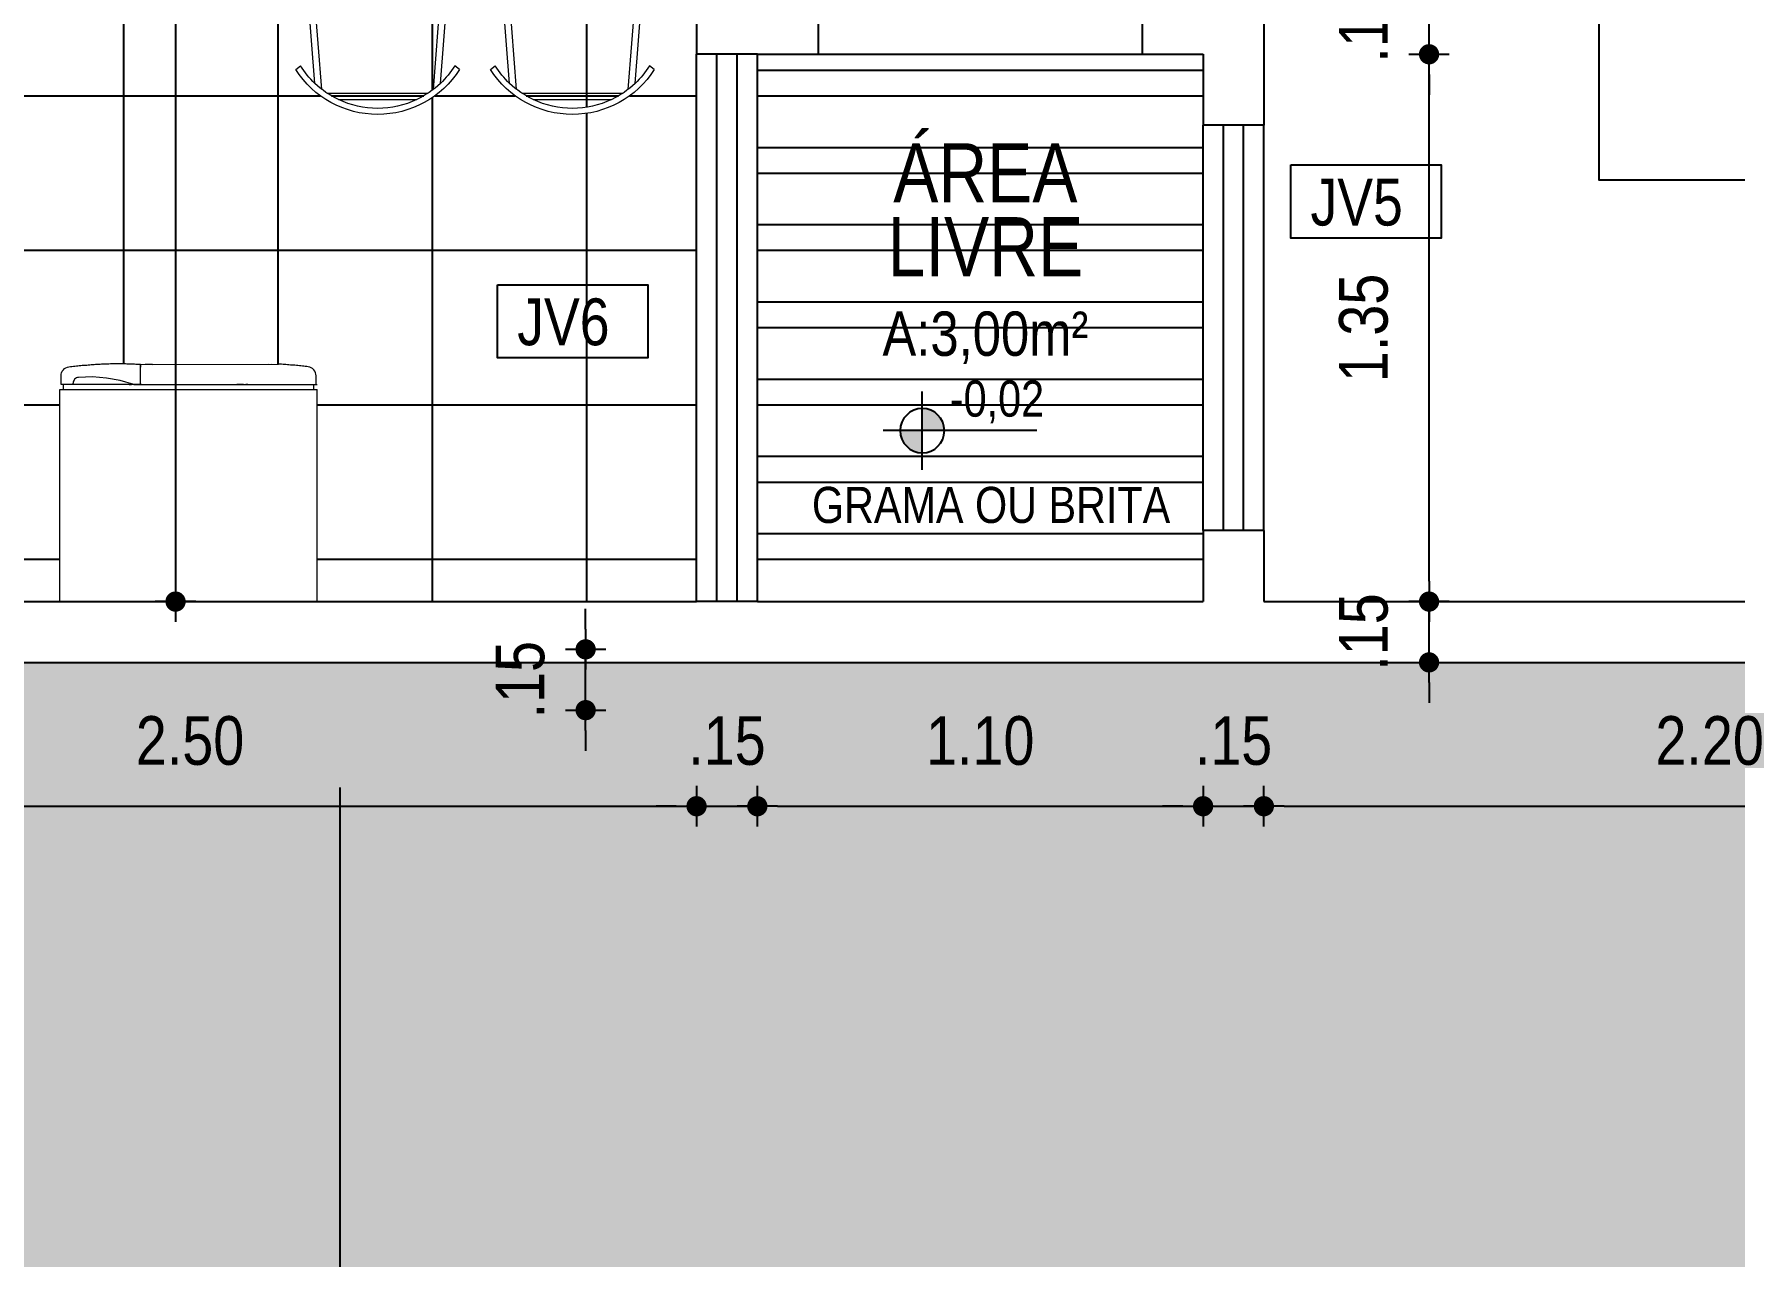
# Model space of a CAD drawing. Header units: millimetres. Extents: x 3955 to 10567, y -112 to 1797.
# Drawn here: x 5273.581 to 5277.778, y 1004.881 to 1007.898 of the extents above; entities that cross this region are included whole.
import ezdxf
from ezdxf.enums import TextEntityAlignment as Align

# ---------------------------------------------------------------- set-up
doc = ezdxf.new("R2010")
doc.units = ezdxf.units.MM
doc.header["$LTSCALE"] = 20
doc.linetypes.add('DIVIDE', pattern=[1.25, 0.5, -0.25, 0, -0.25, 0, -0.25])
doc.linetypes.add('HIDDEN2', pattern=[0.1875, 0.125, -0.0625])
for name, color, linetype in [('AME_FRZ', 7, 'Continuous'), ('COTA', 7, 'Continuous'), ('DIVERSOS', 1, 'Continuous'), ('E-hatch', 8, 'Continuous'), ('E-txt-g', 3, 'Continuous'), ('LAYER1', 2, 'Continuous'), ('LAYER7', 4, 'Continuous'), ('PAREDE', 5, 'Continuous')]:
    doc.layers.add(name, color=color, linetype=linetype)
doc.layers.add('E-Lay-9', color=9, linetype='Continuous', lineweight=9)
doc.layers.add('E-Txt-W', color=7, linetype='Continuous', lineweight=20)
doc.styles.add('F2', font='ARIALN.TTF')
doc.styles.add('REG60', font='romans.shx', dxfattribs={"width": 0.8, "height": 0.15})
doc.styles.add('REG80', font='romans.shx', dxfattribs={"width": 0.8, "height": 0.2})
doc.dimstyles.new('ARQUITETURA', dxfattribs={"dimtxt": 0.11, "dimasz": 0.05, "dimexe": 0.1, "dimexo": 0, "dimgap": 0.1, "dimtad": 1, "dimzin": 5, "dimdsep": 46, "dimtxsty": 'F2', "dimblk": 'COTA', "dimcen": 0, "dimse1": 1, "dimse2": 1, "dimadec": 0, "dimazin": 0, "dimtfac": 2, "dimtix": 1, "dimtmove": 2, "dimatfit": 3, "dimldrblk": 'COTA', "dimfxl": 1, "dimtolj": 1, "dimtzin": 5, "dimarcsym": 0})

# ---------------------------------------------------------------- blocks, each defined once
blk = doc.blocks.new('COTA')
at = {"layer": 'COTA'}
for p, q in [((0, 1), (0, -1)), ((-1, 0), (1, 0))]:
    blk.add_line(p, q, dxfattribs=at)
at = {"layer": 'COTA', "const_width": 0.5}
blk.add_lwpolyline([(-0.25, 0, 1), (0.25, 0, 1)], format="xyb", close=True, dxfattribs=at)
blk = doc.blocks.new('*D276')
at = {"color": 0, "lineweight": -2}
blk.add_line((5275.4158, 1005.9929), (5276.4158, 1005.9929), dxfattribs=at)
at = {"color": 0, "lineweight": -2, "xscale": 0.05, "yscale": 0.05, "zscale": 0.05, "rotation": 180}
blk.add_blockref('COTA', (5275.3658, 1005.9929), dxfattribs=at)
at = {"color": 0, "lineweight": -2, "xscale": 0.05, "yscale": 0.05, "zscale": 0.05}
blk.add_blockref('COTA', (5276.4658, 1005.9929), dxfattribs=at)
at = {"color": 0, "insert": (5275.9158, 1006.1542), "char_height": 0.12, "attachment_point": 5, "style": 'F2'}
blk.add_mtext('\\A1;1.10', dxfattribs=at)
blk = doc.blocks.new('*D277')
at = {"color": 0, "lineweight": -2}
for p, q in [((5276.4158, 1005.9929), (5276.3658, 1005.9929)), ((5276.4658, 1005.9929), (5276.6158, 1005.9929)), ((5276.6658, 1005.9929), (5276.7158, 1005.9929))]:
    blk.add_line(p, q, dxfattribs=at)
at = {"color": 0, "lineweight": -2, "xscale": 0.05, "yscale": 0.05, "zscale": 0.05}
blk.add_blockref('COTA', (5276.4658, 1005.9929), dxfattribs=at)
at = {"color": 0, "lineweight": -2, "xscale": 0.05, "yscale": 0.05, "zscale": 0.05, "rotation": 180}
blk.add_blockref('COTA', (5276.6158, 1005.9929), dxfattribs=at)
at = {"color": 0, "insert": (5276.5408, 1006.1542), "char_height": 0.12, "attachment_point": 5, "style": 'F2'}
blk.add_mtext('\\A1;.15', dxfattribs=at)
blk = doc.blocks.new('*D286')
at = {"color": 0, "lineweight": -2}
for p, q in [((5274.9421, 1006.4299), (5274.9421, 1006.4799)), ((5274.9421, 1006.2299), (5274.9421, 1006.3799)), ((5274.9421, 1006.1799), (5274.9421, 1006.1299))]:
    blk.add_line(p, q, dxfattribs=at)
at = {"color": 0, "lineweight": -2, "xscale": 0.05, "yscale": 0.05, "zscale": 0.05}
for p, rotation in [((5274.9421, 1006.3799), 270), ((5274.9421, 1006.2299), 90)]:
    blk.add_blockref('COTA', p, dxfattribs=dict(at, rotation=rotation))
at = {"color": 0, "insert": (5274.7808, 1006.3049), "char_height": 0.12, "attachment_point": 5, "rotation": 90, "style": 'F2'}
blk.add_mtext('\\A1;.15', dxfattribs=at)
blk = doc.blocks.new('*D237')
at = {"color": 0, "lineweight": -2}
for p, q in [((5277.0234, 1006.5477), (5277.0234, 1006.5977)), ((5277.0234, 1006.3477), (5277.0234, 1006.4977)), ((5277.0234, 1006.2977), (5277.0234, 1006.2477))]:
    blk.add_line(p, q, dxfattribs=at)
at = {"color": 0, "lineweight": -2, "xscale": 0.05, "yscale": 0.05, "zscale": 0.05}
for p, rotation in [((5277.0234, 1006.4977), 270), ((5277.0234, 1006.3477), 90)]:
    blk.add_blockref('COTA', p, dxfattribs=dict(at, rotation=rotation))
at = {"color": 0, "insert": (5276.8621, 1006.4227), "char_height": 0.12, "attachment_point": 5, "rotation": 90, "style": 'F2'}
blk.add_mtext('\\A1;.15', dxfattribs=at)
blk = doc.blocks.new('*D287')
at = {"color": 0, "lineweight": -2}
blk.add_line((5277.0234, 1006.5477), (5277.0234, 1007.7977), dxfattribs=at)
at = {"color": 0, "lineweight": -2, "xscale": 0.05, "yscale": 0.05, "zscale": 0.05}
for p, rotation in [((5277.0234, 1007.8477), 90), ((5277.0234, 1006.4977), 270)]:
    blk.add_blockref('COTA', p, dxfattribs=dict(at, rotation=rotation))
at = {"color": 0, "insert": (5276.8621, 1007.1727), "char_height": 0.12, "attachment_point": 5, "rotation": 90, "style": 'F2'}
blk.add_mtext('\\A1;1.35', dxfattribs=at)
blk = doc.blocks.new('*D288')
at = {"color": 0, "lineweight": -2}
for p, q in [((5277.0234, 1008.0477), (5277.0234, 1008.0977)), ((5277.0234, 1007.8477), (5277.0234, 1007.9977)), ((5277.0234, 1007.7977), (5277.0234, 1007.7477))]:
    blk.add_line(p, q, dxfattribs=at)
at = {"color": 0, "lineweight": -2, "xscale": 0.05, "yscale": 0.05, "zscale": 0.05}
for p, rotation in [((5277.0234, 1007.9977), 270), ((5277.0234, 1007.8477), 90)]:
    blk.add_blockref('COTA', p, dxfattribs=dict(at, rotation=rotation))
at = {"color": 0, "insert": (5276.8621, 1007.9227), "char_height": 0.12, "attachment_point": 5, "rotation": 90, "style": 'F2'}
blk.add_mtext('\\A1;.15', dxfattribs=at)
blk = doc.blocks.new('GELAD-VS')
at = {"color": 8}
blk.add_line((-0.0958, -0.3127), (-0.0958, -0.3151), dxfattribs=at)
for points in [[(-0.2946, 0.2704), (0.3404, 0.2704)], [(-0.2946, 0.2704), (-0.2946, -0.2524)], [(0.3404, 0.2704), (0.3404, -0.2524)], [(-0.2946, -0.2524), (0.3404, -0.2524)], [(-0.2919, -0.2667), (-0.2919, -0.2864), (-0.2915, -0.2903), (-0.2907, -0.2942), (-0.2888, -0.2977), (-0.2861, -0.3011), (-0.2834, -0.3042), (-0.2799, -0.3062), (-0.276, -0.3077), (-0.2722, -0.3089), (-0.2687, -0.3093), (-0.2652, -0.3096), (-0.2613, -0.31), (-0.2578, -0.3104), (-0.254, -0.3108), (-0.2505, -0.3112), (-0.247, -0.3116), (-0.2432, -0.312), (-0.2397, -0.3124), (-0.2358, -0.3127), (-0.2323, -0.3131), (-0.2285, -0.3131), (-0.225, -0.3135), (-0.2211, -0.3139), (-0.2176, -0.3143), (-0.2138, -0.3147), (-0.2103, -0.3147), (-0.2064, -0.3151), (-0.2029, -0.3151), (-0.1991, -0.3154), (-0.1956, -0.3154), (-0.1917, -0.3158), (-0.1882, -0.3158), (-0.1844, -0.3158), (-0.1809, -0.3162), (-0.177, -0.3162), (-0.1735, -0.3162), (-0.1697, -0.3166), (-0.1662, -0.3166), (-0.1623, -0.3166), (-0.1588, -0.3166), (-0.155, -0.3166), (-0.1515, -0.3166), (-0.1476, -0.3166), (-0.1442, -0.3166), (-0.1403, -0.3166), (-0.1368, -0.3166), (-0.1329, -0.3166), (-0.1295, -0.3162), (-0.1256, -0.3162), (-0.1221, -0.3162), (-0.1182, -0.3158), (-0.1148, -0.3158), (-0.1109, -0.3158), (-0.1074, -0.3154), (-0.1039, -0.3154), (-0.1001, -0.3151), (-0.0958, -0.3151)], [(-0.2899, -0.2648), (-0.2899, -0.2648), (-0.2899, -0.2648), (-0.2899, -0.2648), (-0.2899, -0.2648), (-0.2899, -0.2648), (-0.2899, -0.2648), (-0.2907, -0.2648), (-0.2911, -0.2652), (-0.2915, -0.2659), (-0.2915, -0.2663), (-0.2915, -0.2663), (-0.2915, -0.2663), (-0.2915, -0.2663), (-0.2915, -0.2663), (-0.2915, -0.2667)], [(-0.1237, -0.2648), (-0.2899, -0.2648)], [(-0.2861, -0.2524), (-0.2861, -0.2648)], [(-0.2636, -0.2648), (-0.2636, -0.2648), (-0.2636, -0.2648), (-0.2636, -0.2648), (-0.2636, -0.2648), (-0.2636, -0.2648), (-0.2636, -0.2648), (-0.2636, -0.2648), (-0.2636, -0.2648)], [(-0.2617, -0.2667), (-0.2617, -0.2663), (-0.2621, -0.2663), (-0.2621, -0.2659), (-0.2621, -0.2659), (-0.2625, -0.2656), (-0.2625, -0.2656), (-0.2625, -0.2652), (-0.2629, -0.2652), (-0.2633, -0.2648), (-0.2633, -0.2648), (-0.2636, -0.2648), (-0.2636, -0.2648)], [(-0.2617, -0.2667), (-0.2617, -0.2687)], [(-0.249, -0.2826), (-0.2513, -0.2822), (-0.254, -0.2814), (-0.2563, -0.2799), (-0.2582, -0.2779), (-0.2598, -0.276), (-0.2609, -0.2737), (-0.2617, -0.271), (-0.2617, -0.2687)], [(-0.1124, -0.2648), (-0.1457, -0.2748), (-0.1797, -0.281), (-0.2145, -0.2837), (-0.249, -0.2826)], [(-0.1237, -0.2648), (-0.1221, -0.2648), (-0.1209, -0.2648), (-0.1194, -0.2648), (-0.119, -0.2648), (-0.1182, -0.2648)], [(-0.1209, -0.2648), (-0.1221, -0.2648)], [(-0.1182, -0.2648), (-0.1182, -0.2648)], [(-0.1124, -0.2648), (-0.1128, -0.2648), (-0.1128, -0.2648), (-0.1132, -0.2648), (-0.1136, -0.2648), (-0.114, -0.2648), (-0.1144, -0.2648), (-0.1148, -0.2648), (-0.1155, -0.2648), (-0.1163, -0.2648), (-0.1171, -0.2648), (-0.1182, -0.2648), (-0.1182, -0.2648)], [(-0.1182, -0.2648), (-0.1182, -0.2648)], [(-0.1124, -0.2648), (-0.0958, -0.2648)], [(-0.0966, -0.2648), (-0.1124, -0.2648), (-0.1124, -0.2648), (-0.1124, -0.2648), (-0.1124, -0.2648), (-0.1124, -0.2648)], [(-0.0966, -0.2648), (-0.0966, -0.2648), (-0.0966, -0.2648), (-0.0966, -0.2648), (-0.0966, -0.2648), (-0.0966, -0.2648), (-0.0966, -0.2648), (-0.0966, -0.2648), (-0.0966, -0.2648), (-0.0966, -0.2648), (-0.0966, -0.2648), (-0.0966, -0.2648), (-0.0966, -0.2648)], [(-0.0958, -0.2648), (0.3404, -0.2648)], [(-0.0958, -0.2648), (-0.0958, -0.2648), (-0.0958, -0.2648), (-0.0958, -0.2648), (-0.0958, -0.2659)], [(-0.0958, -0.2648), (-0.0958, -0.2659)], [(-0.0958, -0.2648), (-0.0958, -0.3093)], [(-0.0958, -0.2648), (-0.0958, -0.3139), (-0.0958, -0.3093)], [(-0.0958, -0.2659), (-0.0958, -0.3081)], [(-0.0958, -0.2675), (-0.0958, -0.2667)], [(-0.0656, -0.2648), (-0.0656, -0.2648), (-0.0656, -0.2648), (-0.0656, -0.2648), (-0.0656, -0.2648), (-0.0656, -0.2648), (-0.0656, -0.2648), (-0.0656, -0.2648), (-0.0656, -0.2648), (-0.0656, -0.2648), (-0.0656, -0.2648), (-0.0656, -0.2648), (-0.0656, -0.2648), (-0.0656, -0.2648), (-0.0656, -0.2648), (-0.0656, -0.2648), (-0.0656, -0.2648), (-0.0656, -0.2648), (-0.0656, -0.2648), (-0.0656, -0.2648), (-0.0656, -0.2648)], [(0.1583, -0.2648), (0.1416, -0.2648)], [(0.1424, -0.2648), (0.1583, -0.2648), (0.1583, -0.2648), (0.1583, -0.2648), (0.1583, -0.2648), (0.1583, -0.2648)], [(0.1583, -0.2648), (0.1583, -0.2648), (0.1587, -0.2648), (0.1587, -0.2648), (0.1594, -0.2648), (0.1598, -0.2648), (0.1602, -0.2648), (0.1606, -0.2648), (0.1614, -0.2648), (0.1621, -0.2648), (0.1629, -0.2648), (0.1637, -0.2648), (0.1641, -0.2648)], [(0.1641, -0.2648), (0.1641, -0.2648)], [(0.1641, -0.2648), (0.1641, -0.2648)], [(0.1691, -0.2648), (0.1679, -0.2648), (0.1668, -0.2648), (0.1652, -0.2648), (0.1648, -0.2648), (0.1641, -0.2648)], [(0.1668, -0.2648), (0.1679, -0.2648)], [(0.1691, -0.2648), (0.3358, -0.2648)], [(0.3095, -0.2648), (0.3095, -0.2648), (0.3095, -0.2648), (0.3095, -0.2648), (0.3095, -0.2648), (0.3095, -0.2648), (0.3095, -0.2648)], [(0.3377, -0.2864), (0.3373, -0.2903), (0.3362, -0.2942), (0.3346, -0.2977), (0.3319, -0.3011), (0.3288, -0.3042), (0.3253, -0.3062), (0.3219, -0.3077), (0.318, -0.3089)], [(0.3319, -0.2524), (0.3319, -0.2648)], [(0.3377, -0.2663), (0.3377, -0.2663), (0.3377, -0.2663), (0.3377, -0.2663), (0.3377, -0.2663), (0.3377, -0.2663), (0.3377, -0.2663), (0.3377, -0.2659), (0.3373, -0.2652), (0.3365, -0.2648), (0.3362, -0.2648), (0.3362, -0.2648), (0.3362, -0.2648), (0.3362, -0.2648), (0.3362, -0.2648), (0.3362, -0.2648)], [(0.3377, -0.2667), (0.3377, -0.2864)], [(-0.0958, -0.3081), (-0.0958, -0.3081), (-0.0958, -0.3085)], [(-0.0958, -0.3112), (-0.0958, -0.3108), (-0.0958, -0.3108), (-0.0958, -0.3108), (-0.0958, -0.3108), (-0.0958, -0.3104), (-0.0958, -0.3104), (-0.0958, -0.31), (-0.0958, -0.31), (-0.0958, -0.31), (-0.0958, -0.3096), (-0.0958, -0.3093), (-0.0958, -0.3089), (-0.0958, -0.3089), (-0.0958, -0.3085), (-0.0958, -0.3081)], [(-0.0958, -0.3093), (-0.0958, -0.3096)], [(-0.0958, -0.31), (-0.0958, -0.3108)], [(-0.0958, -0.3108), (-0.0958, -0.3112)], [(-0.0958, -0.3112), (-0.0958, -0.3139)], [(-0.0958, -0.312), (-0.0958, -0.3124)], [(-0.0958, -0.3127), (-0.0958, -0.3131)], [(-0.0796, -0.3143), (-0.0838, -0.3143), (-0.0958, -0.3139), (-0.0958, -0.3139)], [(-0.066, -0.3143), (-0.0711, -0.3143), (-0.0796, -0.3143)], [(-0.066, -0.3143), (0.245, -0.3154)], [(0.2194, -0.3162), (0.2194, -0.3162)], [(0.2267, -0.3162), (0.2267, -0.3162)], [(0.318, -0.3089), (0.3145, -0.3093), (0.311, -0.3096), (0.3072, -0.31), (0.3037, -0.3104), (0.2998, -0.3108), (0.2963, -0.3112), (0.2925, -0.3116), (0.289, -0.312), (0.2855, -0.3124), (0.2816, -0.3127), (0.2782, -0.3131), (0.2743, -0.3131), (0.2704, -0.3135), (0.2669, -0.3139), (0.2631, -0.3143), (0.2596, -0.3147), (0.2561, -0.3147), (0.2522, -0.3151), (0.2488, -0.3151), (0.245, -0.3154)]]:
    blk.add_lwpolyline(points, dxfattribs=at)
blk = doc.blocks.new('*D291')
at = {"color": 0, "lineweight": -2}
blk.add_line((5272.7658, 1005.9929), (5275.1658, 1005.9929), dxfattribs=at)
at = {"color": 0, "lineweight": -2, "xscale": 0.05, "yscale": 0.05, "zscale": 0.05, "rotation": 180}
blk.add_blockref('COTA', (5272.7158, 1005.9929), dxfattribs=at)
at = {"color": 0, "lineweight": -2, "xscale": 0.05, "yscale": 0.05, "zscale": 0.05}
blk.add_blockref('COTA', (5275.2158, 1005.9929), dxfattribs=at)
at = {"color": 0, "insert": (5273.9658, 1006.1542), "char_height": 0.12, "attachment_point": 5, "style": 'F2'}
blk.add_mtext('\\A1;2.50', dxfattribs=at)
blk = doc.blocks.new('*D292')
at = {"color": 0, "lineweight": -2}
blk.add_line((5273.9301, 1010.3977), (5273.9301, 1006.5477), dxfattribs=at)
at = {"color": 0, "lineweight": -2, "xscale": 0.05, "yscale": 0.05, "zscale": 0.05}
for p, rotation in [((5273.9301, 1010.4477), 90), ((5273.9301, 1006.4977), 270)]:
    blk.add_blockref('COTA', p, dxfattribs=dict(at, rotation=rotation))
at = {"color": 0, "insert": (5273.7689, 1008.4727), "char_height": 0.12, "attachment_point": 5, "rotation": 90, "style": 'F2'}
blk.add_mtext('\\A1;3.95', dxfattribs=at)
blk = doc.blocks.new('*D250')
at = {"color": 0, "lineweight": -2}
for p, q in [((5275.1658, 1005.9929), (5275.1158, 1005.9929)), ((5275.2158, 1005.9929), (5275.3658, 1005.9929)), ((5275.4158, 1005.9929), (5275.4658, 1005.9929))]:
    blk.add_line(p, q, dxfattribs=at)
at = {"color": 0, "lineweight": -2, "xscale": 0.05, "yscale": 0.05, "zscale": 0.05}
blk.add_blockref('COTA', (5275.2158, 1005.9929), dxfattribs=at)
at = {"color": 0, "lineweight": -2, "xscale": 0.05, "yscale": 0.05, "zscale": 0.05, "rotation": 180}
blk.add_blockref('COTA', (5275.3658, 1005.9929), dxfattribs=at)
at = {"color": 0, "insert": (5275.2908, 1006.1542), "char_height": 0.12, "attachment_point": 5, "style": 'F2'}
blk.add_mtext('\\A1;.15', dxfattribs=at)
blk = doc.blocks.new('*D248')
at = {"color": 0, "lineweight": -2}
blk.add_line((5276.6658, 1005.9929), (5278.7658, 1005.9929), dxfattribs=at)
at = {"color": 0, "lineweight": -2, "xscale": 0.05, "yscale": 0.05, "zscale": 0.05, "rotation": 180}
blk.add_blockref('COTA', (5276.6158, 1005.9929), dxfattribs=at)
at = {"color": 0, "lineweight": -2, "xscale": 0.05, "yscale": 0.05, "zscale": 0.05}
blk.add_blockref('COTA', (5278.8158, 1005.9929), dxfattribs=at)
at = {"color": 0, "insert": (5277.7158, 1006.1542), "char_height": 0.12, "attachment_point": 5, "style": 'F2'}
blk.add_mtext('\\A1;2.20', dxfattribs=at)
blk = doc.blocks.new('TXT-AMB75')
at = {"layer": 'E-txt-g', "style": 'REG80', "width": 0.8, "flags": 8}
blk.add_attdef('TXT', text='', height=0.2, dxfattribs=at).set_placement((0.0055, 0.2964), align=Align.CENTER)
at = {"layer": 'E-Txt-W', "style": 'REG60', "width": 0.8, "flags": 8}
blk.add_attdef('TXT', text='', height=0.15, dxfattribs=at).set_placement((0.0055, 0.0271), align=Align.CENTER)
blk = doc.blocks.new('NIVEL')
at = {"layer": 'DIVERSOS'}
h = blk.add_hatch(color=7, dxfattribs=at)
h.paths.add_polyline_path([(0, 0.137, 0.414214), (-0.137, 0), (0, 0)])
h.paths.add_polyline_path([(0, 0), (0, -0.137, 0.414214), (0.137, 0)])
at = {"layer": 'DIVERSOS', "color": 7}
for p, q in [((0, 0.242), (0, -0.242)), ((0.709, 0), (-0.242, 0))]:
    blk.add_line(p, q, dxfattribs=at)
blk.add_circle((0, 0), 0.137, dxfattribs=at)
blk = doc.blocks.new('cadeira3')
at = {"color": 8}
for p, q in [((339.39, -198.51), (363.62, -198.51)), ((332.14, -203.49), (329.22, -240.82)), ((334.29, -201.65), (331.21, -240.97)), ((335.87, -200.51), (367.14, -200.51)), ((368.73, -201.65), (371.8, -240.97)), ((370.88, -203.49), (373.8, -240.82)), ((326.24, -207.76), (327.72, -208.87)), ((376.77, -207.76), (375.3, -208.87)), ((371.3, -241.51), (331.71, -241.51)), ((371.3, -243.51), (331.71, -243.51))]:
    blk.add_line(p, q, dxfattribs=at)
for centre, radius, start, end in [((351.51, -223.91), 29.99, 32.591, 147.409), ((351.51, -223.93), 28.15, 115.4935, 133.4739), ((351.51, -223.93), 28.15, 64.5065, 115.4935), ((351.51, -223.93), 28.15, 46.5261, 64.5065), ((351.51, -223.93), 28.15, 133.4739, 147.6689), ((351.51, -223.93), 28.15, 32.3311, 46.5261), ((331.71, -241.01), 2.5, 175.5276, 270), ((331.71, -241.01), 0.5, 175.5276, 270), ((371.3, -241.01), 2.5, 270, 4.4724), ((371.3, -241.01), 0.5, 270, 4.4724)]:
    blk.add_arc(centre, radius, start, end, dxfattribs=at)

msp = doc.modelspace()

# ---------------------------------------------------------------- hatches: boundary and pattern name
h = msp.add_hatch()
h.set_pattern_fill('ANSI37,_O', color=8, scale=0.12, angle=45)
h.set_pattern_definition([(90, (0, 0), (-0.381, 8e-17), []), (180, (0, 0), (-8e-17, -0.381), [])])
h.paths.add_polyline_path([(5275.2158, 1010.4477), (5273.8158, 1010.4477), (5273.8158, 1010.1477), (5273.3158, 1010.1477), (5273.3158, 1008.5952), (5272.7158, 1008.5952), (5272.7158, 1007.8477, -0.44655), (5273.5158, 1007.0477), (5272.7158, 1007.0477), (5272.7158, 1006.4977), (5275.2158, 1006.4977), (5275.2158, 1006.5727), (5275.2158, 1007.7727), (5275.2158, 1008.0161), (5274.1158, 1008.0161), (5274.1158, 1008.7161), (5275.2158, 1008.7161)])
h.paths.add_polyline_path([(5274.3762, 1009.3607, -1), (5274.2666, 1009.3607, -1)], flags=16)
h.paths.add_polyline_path([(5275.1114, 1008.9221), (5275.0996, 1008.9132, 0.062017), (5275.0643, 1008.9562), (5275.0876, 1008.6576, -0.437265), (5275.0677, 1008.6361), (5274.751, 1008.6361, -0.437265), (5274.731, 1008.6576), (5274.7544, 1008.9562, 0.062017), (5274.719, 1008.9132), (5274.7072, 1008.9221, -0.547586)], flags=16)
h.paths.add_polyline_path([(5275.0063, 1008.9961, -0.053349), (5275.0471, 1008.971), (5275.0717, 1008.6564, -0.437265), (5275.0677, 1008.6521), (5274.751, 1008.6521, -0.437265), (5274.747, 1008.6564), (5274.7716, 1008.971, -0.053349), (5274.8124, 1008.9961, -0.226217)], flags=0)
h.paths.add_polyline_path([(5274.6309, 1008.9221), (5274.619, 1008.9132, 0.062017), (5274.5837, 1008.9562), (5274.6071, 1008.6576, -0.437265), (5274.5871, 1008.6361), (5274.2704, 1008.6361, -0.437265), (5274.2504, 1008.6576), (5274.2738, 1008.9562, 0.062017), (5274.2384, 1008.9132), (5274.2266, 1008.9221, -0.547586)], flags=16)
h.paths.add_polyline_path([(5274.5257, 1008.9961, -0.053349), (5274.5665, 1008.971), (5274.5911, 1008.6564, -0.437265), (5274.5871, 1008.6521), (5274.2704, 1008.6521, -0.437265), (5274.2664, 1008.6564), (5274.291, 1008.971, -0.053349), (5274.3318, 1008.9961, -0.226217)], flags=0)
h.paths.add_polyline_path([(5273.3658, 1008.5477), (5273.3658, 1008.5044), (5273.3858, 1008.5044), (5273.3858, 1008.4645), (5273.3658, 1008.4645), (5273.3658, 1008.3975), (5273.3858, 1008.3975), (5273.3858, 1008.3576), (5273.3658, 1008.3576), (5273.3658, 1008.2711), (5273.3858, 1008.2711), (5273.3858, 1008.2312), (5273.3658, 1008.2312), (5273.3658, 1008.1641), (5273.3858, 1008.1641), (5273.3858, 1008.1242), (5273.3658, 1008.1242), (5273.3658, 1008.0377), (5273.3858, 1008.0377), (5273.3858, 1007.9979), (5273.3658, 1007.9979), (5273.3658, 1007.9308), (5273.3858, 1007.9308), (5273.3858, 1007.8909), (5273.3658, 1007.8909), (5273.3658, 1007.8477), (5272.7158, 1007.8477), (5272.7158, 1008.5477)])
h.paths.add_polyline_path([(5275.0677, 1008.0961, -0.437265), (5275.0876, 1008.0745), (5275.0643, 1007.7759, 0.062017), (5275.0996, 1007.8189), (5275.1114, 1007.8101, -0.547586), (5274.7072, 1007.8101), (5274.719, 1007.8189, 0.062017), (5274.7544, 1007.7759), (5274.731, 1008.0745, -0.437265), (5274.751, 1008.0961)], flags=17)
h.paths.add_polyline_path([(5274.5871, 1008.0961, -0.437265), (5274.6071, 1008.0745), (5274.5837, 1007.7759, 0.062017), (5274.619, 1007.8189), (5274.6309, 1007.8101, -0.547586), (5274.2266, 1007.8101), (5274.2384, 1007.8189, 0.062017), (5274.2738, 1007.7759), (5274.2504, 1008.0745, -0.437265), (5274.2704, 1008.0961)], flags=17)
h.paths.add_polyline_path([(5275.0677, 1008.0801, -0.437265), (5275.0717, 1008.0758), (5275.0471, 1007.7612, -0.053349), (5275.0063, 1007.7361, -0.226217), (5274.8124, 1007.7361, -0.053349), (5274.7716, 1007.7612), (5274.747, 1008.0758, -0.437265), (5274.751, 1008.0801)], flags=16)
h.paths.add_polyline_path([(5274.5871, 1008.0801, -0.437265), (5274.5911, 1008.0758), (5274.5665, 1007.7612, -0.053349), (5274.5257, 1007.7361, -0.226217), (5274.3318, 1007.7361, -0.053349), (5274.291, 1007.7612), (5274.2664, 1008.0758, -0.437265), (5274.2704, 1008.0801)], flags=16)
h.paths.add_polyline_path([(5274.2662, 1007.0743), (5274.2743, 1007.0661), (5274.277, 1007.0571), (5274.277, 1007.0329), (5274.2712, 1007.0329), (5274.2712, 1007.0205), (5274.2798, 1007.0205), (5274.2798, 1006.4977), (5273.6448, 1006.4977), (5273.6448, 1007.0205), (5273.6533, 1007.0205), (5273.6533, 1007.0329), (5273.6475, 1007.0329), (5273.6475, 1007.0602), (5273.6534, 1007.0709), (5273.6636, 1007.0766), (5273.6707, 1007.0774), (5273.6776, 1007.0781), (5273.6854, 1007.0789), (5273.6888, 1007.0793), (5273.6958, 1007.0801), (5273.7035, 1007.0808), (5273.707, 1007.0812), (5273.7144, 1007.0816), (5273.7182, 1007.082), (5273.7217, 1007.0824), (5273.7294, 1007.0832), (5273.7364, 1007.0832), (5273.7441, 1007.0839), (5273.755, 1007.0839), (5273.7584, 1007.0843), (5273.7658, 1007.0843), (5273.7697, 1007.0847), (5273.7731, 1007.0847), (5273.777, 1007.0847), (5273.7805, 1007.0847), (5273.7844, 1007.0847), (5273.7878, 1007.0847), (5273.7917, 1007.0847), (5273.7952, 1007.0847), (5273.7991, 1007.0847), (5273.8025, 1007.0847), (5273.8134, 1007.0847), (5273.8211, 1007.0839), (5273.8246, 1007.0839), (5273.8315, 1007.0839), (5273.8393, 1007.0832), (5273.8435, 1007.0832), (5273.8435, 1007.082), (5273.8555, 1007.0824), (5273.8598, 1007.0824), (5273.8733, 1007.0824), (5274.1877, 1007.0835), (5274.1954, 1007.0828), (5274.1989, 1007.0828), (5274.2024, 1007.0824), (5274.214, 1007.0812), (5274.2175, 1007.0812), (5274.221, 1007.0808), (5274.2248, 1007.0804), (5274.2318, 1007.0797), (5274.2395, 1007.0789), (5274.2465, 1007.0781), (5274.2569, 1007.0771)], flags=16)
h.paths.add_polyline_path([(5273.8269, 1007.0329), (5273.8265, 1007.0329), (5273.8261, 1007.0329), (5273.8257, 1007.0329), (5273.8254, 1007.0329), (5273.825, 1007.0329), (5273.8246, 1007.0329), (5273.8238, 1007.0329), (5273.823, 1007.0329), (5273.8223, 1007.0329), (5273.8211, 1007.0329), (5273.8157, 1007.0329), (5273.6761, 1007.0329), (5273.6772, 1007.034), (5273.6772, 1007.0412), (5273.6835, 1007.049), (5273.6893, 1007.0506), (5273.7248, 1007.0518), (5273.7596, 1007.0491), (5273.7936, 1007.0429)], flags=0)
h.paths.add_polyline_path([(5272.7158, 1007.8477), (5272.7158, 1007.8477), (5272.5658, 1007.8477), (5272.5658, 1007.0477), (5272.7158, 1007.0477), (5272.7158, 1007.0777), (5273.5168, 1007.0777, 0.434753)])
at = {"linetype": 'HIDDEN2'}
h = msp.add_hatch(dxfattribs=at)
h.set_pattern_fill('ANSI32', color=8, scale=0.02, angle=135, style=0)
h.paths.add_polyline_path([(5276.4658, 1007.6727), (5276.4658, 1007.8477), (5275.3658, 1007.8477), (5275.3658, 1007.7727), (5275.3658, 1006.5727), (5275.3658, 1006.4977), (5276.4658, 1006.4977), (5276.4658, 1006.7227)])
h.paths.add_polyline_path([(5275.8277, 1006.9193, -1), (5275.7181, 1006.9193, -1)], flags=16)
h.paths.add_polyline_path([(5275.6509, 1007.2638), (5276.2064, 1007.2638), (5276.2064, 1007.4825), (5275.6509, 1007.4825)], flags=24)
h.paths.add_polyline_path([(5275.6416, 1007.0494), (5276.2157, 1007.0494), (5276.2157, 1007.2465), (5275.6416, 1007.2465)], flags=24)
h.paths.add_polyline_path([(5275.6551, 1007.4364), (5276.2022, 1007.4364), (5276.2022, 1007.7118), (5275.6551, 1007.7118)], flags=24)
h.paths.add_polyline_path([(5275.4775, 1006.667), (5276.4081, 1006.667), (5276.4081, 1006.8053), (5275.4775, 1006.8053)], flags=24)
h.paths.add_polyline_path([(5275.8141, 1006.9095), (5276.1002, 1006.9095), (5276.1002, 1007.0701), (5275.8141, 1007.0701)], flags=24)
at = {"layer": 'E-hatch'}
h = msp.add_hatch(dxfattribs=at)
h.set_pattern_fill('GRASS', color=256, scale=0.005, angle=180, style=0)
h.set_pattern_definition([(270, (0, 0), (0.0898025, -0.0898025), [0.0238125, -0.1557925]), (225, (0, 0), (0.0898025612, -0.0898025612), [0.0238125, -0.1031875]), (315, (0, 0), (0.0898025612, 0.0898025612), [0.0238125, -0.1031875])])
h.paths.add_polyline_path([(5272.0262, 1004.4727), (5284.1772, 1004.4727, -0.02427), (5284.166, 1004.6427), (5284.1658, 1004.6427), (5284.1658, 1004.6727), (5285.9158, 1004.6727), (5285.9158, 1006.3477), (5272.4658, 1006.3477), (5272.4658, 1005.3477), (5272.4358, 1005.3477), (5272.4358, 1005.3481, -0.435466), (5271.5658, 1006.3477), (5261.2158, 1006.3477), (5261.2158, 999.4977), (5285.9158, 999.4977), (5285.9158, 1001.1727), (5284.1658, 1001.1727), (5284.1658, 1001.2027), (5284.1685, 1001.2027, -0.022534), (5284.1929, 1001.3727), (5272.0262, 1001.3727), (5272.0262, 1002.3734), (5272.7695, 1002.3734), (5272.7695, 1003.4719), (5272.0262, 1003.4719)])
h.paths.add_polyline_path([(5268.7198, 1002.6279, -1), (5268.6102, 1002.6279, -1)], flags=16)
h.paths.add_polyline_path([(5272.4358, 1005.3481), (5272.4358, 1006.3477), (5271.5658, 1006.3477, 0.435466)], flags=17)
h.paths.add_polyline_path([(5271.8398, 1006.1057), (5271.8398, 1006.286), (5272.2105, 1006.286), (5272.2105, 1006.1057)], flags=16)
h.paths.add_polyline_path([(5282.2119, 1003.4719), (5282.2119, 1002.3734), (5284.7269, 1002.3734, -0.176763), (5285.9157, 1002.9167, -0.206463), (5284.6405, 1003.4719)], flags=17)
h.paths.add_polyline_path([(5284.6405, 1003.4719, 0.206463), (5285.9157, 1002.9167, -0.019694), (5286.0658, 1002.9227), (5286.0658, 1003.4719)])
h.paths.add_polyline_path([(5284.7269, 1002.3734), (5286.0658, 1002.3734), (5286.0658, 1002.9227, -0.021384), (5285.9157, 1002.9167, 0.176763)])
h.paths.add_polyline_path([(5285.6252, 1002.5967), (5285.6252, 1002.7769), (5285.9959, 1002.7769), (5285.9959, 1002.5967)], flags=16)
h.paths.add_polyline_path([(5286.0658, 1004.4727), (5286.0658, 1004.6727), (5285.9158, 1004.6727), (5285.9158, 1004.6427), (5284.166, 1004.6427, 0.02427), (5284.1772, 1004.4727)])
h.paths.add_polyline_path([(5285.9158, 1001.2027), (5285.9158, 1001.1727), (5286.0658, 1001.1727), (5286.0658, 1001.3727), (5284.1929, 1001.3727, 0.022534), (5284.1685, 1001.2027)])
h.paths.add_polyline_path([(5261.0225, 1006.0352), (5261.2527, 1006.0352), (5261.2527, 1006.2642), (5261.0225, 1006.2642)], flags=9)
h.paths.add_polyline_path([(5262.4915, 1006.0352), (5262.7918, 1006.0352), (5262.7918, 1006.2642), (5262.4915, 1006.2642)], flags=24)
h.paths.add_polyline_path([(5264.0225, 1006.0352), (5264.2527, 1006.0352), (5264.2527, 1006.2642), (5264.0225, 1006.2642)], flags=24)
h.paths.add_polyline_path([(5265.5662, 1006.0352), (5265.8665, 1006.0352), (5265.8665, 1006.2642), (5265.5662, 1006.2642)], flags=24)
h.paths.add_polyline_path([(5267.1725, 1006.0352), (5267.4027, 1006.0352), (5267.4027, 1006.2642), (5267.1725, 1006.2642)], flags=24)
h.paths.add_polyline_path([(5267.812, 1006.0352), (5268.1123, 1006.0352), (5268.1123, 1006.2642), (5267.812, 1006.2642)], flags=24)
h.paths.add_polyline_path([(5268.5225, 1006.0352), (5268.7527, 1006.0352), (5268.7527, 1006.2642), (5268.5225, 1006.2642)], flags=24)
h.paths.add_polyline_path([(5269.162, 1006.0352), (5269.4623, 1006.0352), (5269.4623, 1006.2642), (5269.162, 1006.2642)], flags=24)
h.paths.add_polyline_path([(5275.748, 1006.0299), (5276.0756, 1006.0299), (5276.0756, 1006.2797), (5275.748, 1006.2797)], flags=24)
h.paths.add_polyline_path([(5276.4117, 1006.0299), (5276.6628, 1006.0299), (5276.6628, 1006.2797), (5276.4117, 1006.2797)], flags=24)
h.paths.add_polyline_path([(5282.1274, 1006.0299), (5282.455, 1006.0299), (5282.455, 1006.2797), (5282.1274, 1006.2797)], flags=24)
h.paths.add_polyline_path([(5285.5617, 1006.0299), (5285.8128, 1006.0299), (5285.8128, 1006.2797), (5285.5617, 1006.2797)], flags=24)
h.paths.add_polyline_path([(5285.7872, 1006.0299), (5286.0384, 1006.0299), (5286.0384, 1006.2797), (5285.7872, 1006.2797)], flags=9)
h.paths.add_polyline_path([(5274.9051, 1006.1759), (5274.9051, 1006.427), (5274.6553, 1006.427), (5274.6553, 1006.1759)], flags=9)
h.paths.add_polyline_path([(5276.9863, 1006.2936), (5276.9863, 1006.5447), (5276.7365, 1006.5447), (5276.7365, 1006.2936)], flags=9)
h.paths.add_polyline_path([(5272.5225, 1006.0352), (5272.7527, 1006.0352), (5272.7527, 1006.2642), (5272.5225, 1006.2642)], flags=24)
h.paths.add_polyline_path([(5273.8034, 1006.0299), (5274.131, 1006.0299), (5274.131, 1006.2797), (5273.8034, 1006.2797)], flags=24)
h.paths.add_polyline_path([(5275.1617, 1006.0299), (5275.4128, 1006.0299), (5275.4128, 1006.2797), (5275.1617, 1006.2797)], flags=24)
h.paths.add_polyline_path([(5269.8617, 1006.0299), (5270.1128, 1006.0299), (5270.1128, 1006.2797), (5269.8617, 1006.2797)], flags=24)
h.paths.add_polyline_path([(5271.1534, 1006.0299), (5271.481, 1006.0299), (5271.481, 1006.2797), (5271.1534, 1006.2797)], flags=24)
h.paths.add_polyline_path([(5277.5534, 1006.0299), (5277.881, 1006.0299), (5277.881, 1006.2797), (5277.5534, 1006.2797)], flags=24)
h.paths.add_polyline_path([(5278.7617, 1006.0299), (5279.0128, 1006.0299), (5279.0128, 1006.2797), (5278.7617, 1006.2797)], flags=24)
h.paths.add_polyline_path([(5268.2829, 1002.9628), (5269.3587, 1002.9628), (5269.3587, 1003.2383), (5268.2829, 1003.2383)], flags=24)
h.paths.add_polyline_path([(5268.4641, 1002.7579), (5269.1775, 1002.7579), (5269.1775, 1002.9551), (5268.4641, 1002.9551)], flags=24)
h.paths.add_polyline_path([(5268.3965, 1002.4249), (5269.3271, 1002.4249), (5269.3271, 1002.5632), (5268.3965, 1002.5632)], flags=24)
h.paths.add_polyline_path([(5268.7063, 1002.6181), (5268.9924, 1002.6181), (5268.9924, 1002.7786), (5268.7063, 1002.7786)], flags=24)
h.paths.add_polyline_path([(5271.859, 1006.1052), (5272.1604, 1006.1052), (5272.1604, 1006.2819), (5271.859, 1006.2819)], flags=24)
h.paths.add_polyline_path([(5285.6449, 1002.5986), (5285.9453, 1002.5986), (5285.9453, 1002.7724), (5285.6449, 1002.7724)], flags=8)

# ---------------------------------------------------------------- linework, layer by layer
at = {"color": 2, "linetype": 'DIVIDE'}
msp.add_line((5274.3354, 1031.2393), (5274.3354, 997.8992), dxfattribs=at)
at = {"color": 8}
for p, q in [((5275.2158, 1006.4977), (5275.2158, 1007.8477)), ((5275.3658, 1006.4977), (5275.3658, 1007.8477)), ((5276.4658, 1006.6727), (5276.4658, 1007.6727)), ((5276.6158, 1006.6727), (5276.6158, 1007.6727))]:
    msp.add_line(p, q, dxfattribs=at)
at = {"color": 7}
for p, q in [((5275.2658, 1006.4977), (5275.2658, 1007.8477)), ((5275.3158, 1006.4977), (5275.3158, 1007.8477)), ((5276.5158, 1006.6727), (5276.5158, 1007.6727)), ((5276.5658, 1006.6727), (5276.5658, 1007.6727))]:
    msp.add_line(p, q, dxfattribs=at)
at = {"color": 8}
msp.add_lwpolyline([(5278.8158, 1007.9977), (5277.4427, 1007.9977), (5277.4427, 1007.5382), (5278.8158, 1007.5382)], close=True, dxfattribs=at)
at = {"color": 6}
for points in [[(5276.6822, 1007.5747), (5277.0529, 1007.5747), (5277.0529, 1007.3944), (5276.6822, 1007.3944)], [(5274.7247, 1007.2794), (5275.0954, 1007.2794), (5275.0954, 1007.0991), (5274.7247, 1007.0991)]]:
    msp.add_lwpolyline(points, close=True, dxfattribs=at)
at = {"layer": 'AME_FRZ', "color": 8, "linetype": 'HIDDEN2'}
for p, q in [((5275.5158, 1007.9977), (5275.5158, 1007.8477)), ((5276.3158, 1007.9977), (5276.3158, 1007.8477))]:
    msp.add_line(p, q, dxfattribs=at)
at = {"layer": 'PAREDE', "color": 5, "linetype": 'Continuous'}
for p, q in [((5275.2158, 1010.4477), (5275.2158, 1007.8477)), ((5276.6158, 1009.5477), (5276.6158, 1007.6727)), ((5275.3658, 1007.8477), (5275.2158, 1007.8477)), ((5275.3658, 1007.8477), (5276.4658, 1007.8477)), ((5275.3658, 1007.8477), (5275.3658, 1007.8477)), ((5276.4658, 1007.8477), (5276.4658, 1007.6727)), ((5276.6158, 1007.6727), (5276.4658, 1007.6727)), ((5276.4658, 1006.6727), (5276.4658, 1006.4977)), ((5276.6158, 1006.6727), (5276.4658, 1006.6727)), ((5276.6158, 1006.6727), (5276.6158, 1006.4977)), ((5272.7158, 1006.4977), (5275.2158, 1006.4977)), ((5275.2158, 1006.4977), (5275.2158, 1006.4977)), ((5275.3658, 1006.4977), (5275.2158, 1006.4977)), ((5275.3658, 1006.4977), (5276.4658, 1006.4977)), ((5275.3658, 1006.4977), (5275.3658, 1006.4977)), ((5276.6158, 1006.4977), (5278.8158, 1006.4977)), ((5272.4658, 1006.3477), (5285.9158, 1006.3477)), ((5272.4658, 1006.3477), (5285.9158, 1006.3477))]:
    msp.add_line(p, q, dxfattribs=at)

# ---------------------------------------------------------------- block references
ref = msp.add_blockref('TXT-AMB75', (5275.9247, 1007.2662), dxfattribs=dict(xscale=0.7290000000000001, yscale=0.7290000000000001, zscale=0.7290000000000001))
ref.add_attrib('TXT', 'ÁREA', dxfattribs={"layer": 'E-txt-g', "color": 2, "height": 0.1458, "style": 'F2'}).set_placement((5275.9286, 1007.4823), align=Align.CENTER)
ref = msp.add_blockref('TXT-AMB75', (5275.9247, 1007.0841), dxfattribs=dict(xscale=0.7290000000000001, yscale=0.7290000000000001, zscale=0.7290000000000001))
ref.add_attrib('TXT', 'LIVRE', dxfattribs={"layer": 'E-txt-g', "color": 2, "height": 0.1458, "style": 'F2'}).set_placement((5275.9286, 1007.3002), align=Align.CENTER)
ref.add_attrib('TXT', 'A:3,00m²', dxfattribs={"layer": 'E-Txt-W', "height": 0.10935, "style": 'F2'}).set_placement((5275.9286, 1007.1039), align=Align.CENTER)
at = {"layer": 'E-Lay-9', "color": 8, "xscale": -0.008000000000174623, "yscale": 0.007999999999992725, "zscale": 0.008, "rotation": 180}
for p in [(5271.6167, 1006.148), (5272.0973, 1006.148)]:
    msp.add_blockref('cadeira3', p, dxfattribs=at)
at = {"layer": 'E-Lay-9', "xscale": -1, "rotation": 180}
msp.add_blockref('GELAD-VS', (5273.9393, 1006.7681), dxfattribs=at)
at = {"layer": 'LAYER7', "color": 7, "linetype": 'Continuous', "xscale": -0.3985866620477118, "yscale": 0.3985866620477118, "zscale": 0.3985866620477118, "rotation": 180}
msp.add_blockref('NIVEL', (5275.7729, 1006.9193), dxfattribs=at)

# ---------------------------------------------------------------- texts
at = {"layer": 'LAYER1', "color": 6, "linetype": 'Continuous', "style": 'F2'}
for s, p in [('JV5', (5276.7309, 1007.5407)), ('JV6', (5274.7733, 1007.2454))]:
    msp.add_text(s, height=0.11539, dxfattribs=at).set_placement(p, align=Align.TOP_LEFT)
at = {"layer": 'LAYER1', "color": 7, "linetype": 'Continuous', "style": 'F2'}
for s, p in [('-0,02', (5275.8409, 1007.0429)), ('GRAMA OU BRITA', (5275.5005, 1006.7807))]:
    msp.add_text(s, height=0.08906, dxfattribs=at).set_placement(p, align=Align.TOP_LEFT)

# ---------------------------------------------------------------- dimensions: what is measured, and where the dimension line sits
at = {"color": 4}
for base, p1, p2, picture, middle in [((5273.9301, 1006.4977), (5275.2158, 1010.4477), (5275.2158, 1006.4977), '*D292', (5273.7689, 1008.4727)), ((5277.0234, 1007.9977), (5276.4658, 1007.8477), (5276.4658, 1007.9977), '*D288', (5276.8621, 1007.9227)), ((5277.0234, 1007.8477), (5276.4036, 1006.4977), (5276.4658, 1007.8477), '*D287', (5276.8621, 1007.1727)), ((5277.0234, 1006.4977), (5276.4036, 1006.3477), (5276.4036, 1006.4977), '*D237', (5276.8621, 1006.4227)), ((5274.9421, 1006.3799), (5276.4036, 1006.2299), (5276.4036, 1006.3799), '*D286', (5274.7808, 1006.3049))]:
    dim = msp.add_linear_dim(base=base, p1=p1, p2=p2, angle=270, dimstyle='ARQUITETURA', override={"dimtxt": 0.12, "dimfxl": 0.1, "dimfxlon": 1}, dxfattribs=at)
    dim.commit()
    dim.dimension.update_dxf_attribs({"geometry": picture, "text_midpoint": middle})
for base, p1, p2, picture, middle in [((5276.6158, 1005.9929), (5276.4658, 1007.8799), (5276.6158, 1008.7164), '*D277', (5276.5408, 1006.1542)), ((5276.4658, 1005.9929), (5275.3658, 1007.8799), (5276.4658, 1007.8799), '*D276', (5275.9158, 1006.1542)), ((5275.2158, 1005.9929), (5272.7158, 1006.3799), (5275.2158, 1006.3799), '*D291', (5273.9658, 1006.1542)), ((5275.3658, 1005.9929), (5275.2158, 1006.3799), (5275.3658, 1006.3799), '*D250', (5275.2908, 1006.1542)), ((5278.8158, 1005.9929), (5276.6158, 1006.3799), (5278.8158, 1006.3799), '*D248', (5277.7158, 1006.1542))]:
    dim = msp.add_linear_dim(base=base, p1=p1, p2=p2, dimstyle='ARQUITETURA', override={"dimtxt": 0.12, "dimfxl": 0.1, "dimfxlon": 1}, dxfattribs=at)
    dim.commit()
    dim.dimension.update_dxf_attribs({"geometry": picture, "text_midpoint": middle})

doc.saveas('drawing.dxf')
